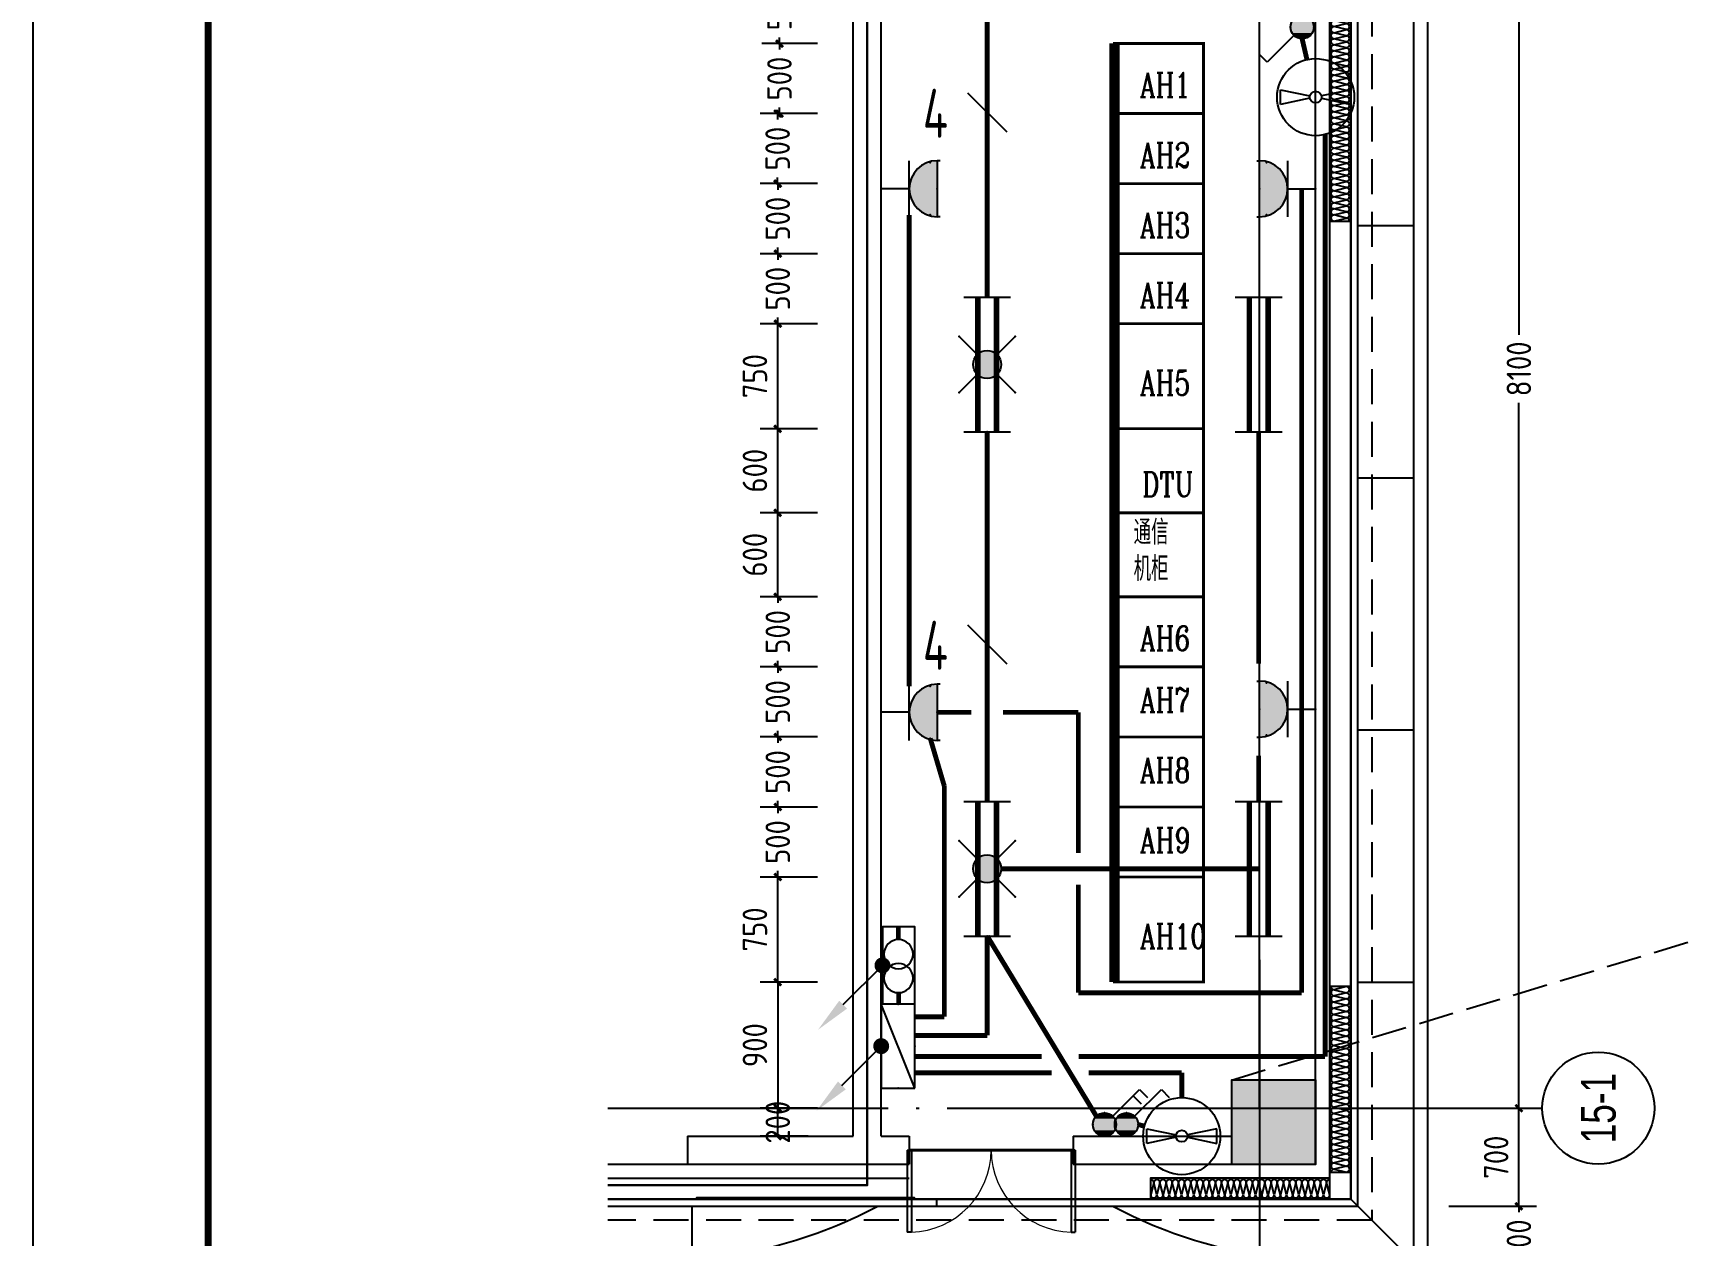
# Model space of a CAD drawing. Extents: x 115799 to 952918, y -190076 to 200966.
# Drawn here: x 886795 to 898547, y 88442 to 97024 of the extents above; entities that cross this region are included whole.
import ezdxf
from ezdxf.enums import TextEntityAlignment as Align

# ---------------------------------------------------------------- set-up
doc = ezdxf.new("R2010")
doc.units = 0
doc.header["$LTSCALE"] = 1000
doc.header["$MEASUREMENT"] = 0
for name, pattern in [('$0$DASH', [0.35, 0.25, -0.1]), ('109-34 轴网$0$L1$0$$AUDIT_BAD_LTYPE1', [0]), ('CACHE', [0.375, 0.25, -0.125]), ('DOTE', [2.42, 2, -0.2, 0.02, -0.2])]:
    doc.linetypes.add(name, pattern=pattern)
for name, color, linetype in [('00-图签', 7, 'Continuous'), ('01-标注_尺寸', 124, 'Continuous'), ('01-标注_轴线坐标', 132, 'Continuous'), ('02-TEXT_轴号', 7, 'Continuous'), ('15#楼幕墙$0$A-C_玻璃幕墙', 140, 'Continuous'), ('15#楼幕墙$0$A-TECH_结构', 21, 'Continuous'), ('15#楼幕墙$0$A-金属背板', 30, 'Continuous'), ('A-O_散水', 134, 'Continuous'), ('A-TECH_结构', 21, 'Continuous'), ('A_AXIS-轴线', 1, 'DOTE'), ('A_STR-砌块墙', 121, 'Continuous'), ('A_STR-砼柱', 51, 'Continuous'), ('AXIS_TEXT', 7, 'Continuous'), ('CZX', 60, 'Continuous'), ('DIM-照明', 3, 'Continuous'), ('EQUIP-动力', 80, 'Continuous'), ('EQUIP-插座', 80, 'Continuous'), ('EQUIP-照明', 3, 'Continuous'), ('EQUIP-箱柜', 3, 'Continuous'), ('GDXT', 3, 'Continuous'), ('LWIRE', 4, 'Continuous'), ('PUB_HATCH', 8, 'Continuous'), ('TEL_TEXT', 7, 'Continuous'), ('WINDOW', 2, 'Continuous'), ('WIRE-照明', 1, 'Continuous')]:
    doc.layers.add(name, color=color, linetype=linetype)
for name, color, linetype, plot in [('00-防烟分区', 152, 'Continuous', False), ('04-不打印_辅助线', 165, 'Continuous', False), ('15#楼幕墙$0$04-不打印_辅助线', 165, 'Continuous', False)]:
    doc.layers.add(name, color=color, linetype=linetype, plot=plot)
doc.layers.add('000套内', color=226, linetype='Continuous', lineweight=30, plot=False)
doc.layers.add('ddl0.25', color=6, linetype='Continuous', lineweight=25)
doc.styles.add('_TCH_AXIS', font='')
doc.styles.add('_TCH_LABEL', font='COMPLEX', dxfattribs={"bigfont": 'GBCBIG'})
doc.styles.add('_TEL_DIM', font='SIMPLEX.shx', dxfattribs={"width": 0.8, "height": 3.5, "bigfont": 'jd.shx'})
doc.styles.add('COMPLEX', font='COMPLEX')
doc.styles.get("Standard").update_dxf_attribs({"font": 'gbenor.shx', "bigfont": 'gbcbig.shx'})
doc.styles.add('长仿宋', font='complex.shx', dxfattribs={"width": 0.7, "bigfont": 'jd.shx'})
doc.styles.get('_TCH_AXIS').set_extended_font_data('FZXiHei I-Z08S')
doc.dimstyles.get("Standard").update_dxf_attribs({"dimscale": 100, "dimtxt": 3.5, "dimasz": 1, "dimexe": 2.5, "dimexo": 3, "dimgap": 1.5, "dimtad": 1, "dimdec": 0, "dimzin": 0, "dimdsep": 46, "dimtxsty": 'Standard', "dimblk": 'ARCHTICK', "dimcen": 0.09, "dimadec": 0, "dimazin": 0, "dimtfac": 1, "dimtdec": 0, "dimtix": 1, "dimtmove": 2, "dimatfit": 3, "dimfxl": 0, "dimtolj": 1, "dimtzin": 0, "dimarcsym": 0})

# ---------------------------------------------------------------- blocks, each defined once
blk = doc.blocks.new('_FZH')
blk.add_lwpolyline([(-0.5, -0.5), (0.5, -0.5), (0.5, 0.5), (-0.5, 0.5)], close=True)
at = {"layer": 'PUB_HATCH'}
blk.add_solid([(-0.5, -0.5), (0.5, -0.5), (-0.5, 0.5), (0.5, 0.5)], dxfattribs=at)
blk = doc.blocks.new('_AXISO')
blk.add_circle((0, 0), 0.5)
at = {"layer": 'AXIS_TEXT', "style": 'COMPLEX', "width": 1.041667}
blk.add_attdef('A', text='', height=0.56, dxfattribs=at).set_placement((-0.25, -0.28), (0.25, -0.28), align=Align.FIT)
blk = doc.blocks.new('15#楼幕墙$0$$LinePat$岩棉板')
at = {"color": 0}
for p, q in [((0, -17), (12, -67)), ((12, -67), (24, -17))]:
    blk.add_line(p, q, dxfattribs=at)
for centre, start, end in [((12, -17), 0, 180), ((0, -67), 270, 0), ((24, -67), 180, 270)]:
    blk.add_arc(centre, 12, start, end, dxfattribs=at)
at = {"layer": 'Defpoints'}
blk.add_point((0, 0.1), dxfattribs=at)
at = {"layer": 'Defpoints', "color": 0}
blk.add_point((24, -84), dxfattribs=at)
blk = doc.blocks.new('15#楼幕墙$0$保温板')
blk.add_lwpolyline([(0, 20), (1735, 20), (1735, 170), (0, 170)], close=True)
at = {"color": 8, "xscale": 1.80729166516059, "yscale": 1.782568518697715, "zscale": 1.782568518697715}
for p in [(0, 170), (43.375, 170), (86.75, 170), (130.125, 170), (173.5, 170), (216.875, 170), (260.25, 170), (303.625, 170), (347, 170), (390.375, 170), (433.75, 170), (477.125, 170), (520.5, 170), (563.875, 170), (607.25, 170), (650.625, 170), (694, 170), (737.375, 170), (780.75, 170), (824.125, 170), (867.5, 170), (910.875, 170), (954.25, 170), (997.625, 170), (1041, 170), (1084.375, 170), (1127.75, 170), (1171.125, 170), (1214.5, 170), (1257.875, 170), (1301.25, 170), (1344.625, 170), (1388, 170), (1431.375, 170), (1474.75, 170), (1518.125, 170), (1561.5, 170), (1604.875, 170), (1648.25, 170), (1691.625, 170)]:
    blk.add_blockref('15#楼幕墙$0$$LinePat$岩棉板', p, dxfattribs=at)
blk = doc.blocks.new('*U119')
blk.add_lwpolyline([(150, 0), (150, 1325), (0, 1325), (0, 0)], close=True)
at = {"color": 8, "xscale": 1.840641256925494, "yscale": 1.782568518697715, "zscale": 1.782568518697715, "rotation": 89.99999999999793}
for p in [(0, 1281), (0, 1237), (0, 1193), (0, 1149), (0, 1104), (0, 1060), (0, 1016), (0, 972), (0, 928), (0, 884), (0, 839), (0, 795), (0, 751), (0, 707), (0, 663), (0, 618), (0, 574), (0, 530), (0, 486), (0, 442), (0, 398), (0, 353), (0, 309), (0, 265), (0, 221), (0, 177), (0, 133), (0, 88), (0, 44), (0, 0)]:
    blk.add_blockref('15#楼幕墙$0$$LinePat$岩棉板', p, dxfattribs=at)
blk = doc.blocks.new('*U118')
blk.add_lwpolyline([(150, 0), (150, 1278), (0, 1278), (0, 0)], close=True)
at = {"color": 8, "xscale": 1.83549090483006, "yscale": 1.782568518697715, "zscale": 1.782568518697715, "rotation": 89.99999999999793}
for p in [(0, 1233), (0, 1189), (0, 1145), (0, 1101), (0, 1057), (0, 1013), (0, 969), (0, 925), (0, 881), (0, 837), (0, 793), (0, 749), (0, 705), (0, 661), (0, 617), (0, 573), (0, 529), (0, 485), (0, 441), (0, 396), (0, 352), (0, 308), (0, 264), (0, 220), (0, 176), (0, 132), (0, 88), (0, 44), (0, 0)]:
    blk.add_blockref('15#楼幕墙$0$$LinePat$岩棉板', p, dxfattribs=at)
blk = doc.blocks.new('_ArchTick')
at = {"color": 0, "linetype": 'ByBlock', "const_width": 0.4}
blk.add_lwpolyline([(-0.5, -0.5), (0.5, 0.5)], dxfattribs=at)
blk = doc.blocks.new('*D146')
at = {"color": 0, "lineweight": -2, "transparency": 16777216}
for p, q in [((896897, 88648), (897522, 88648)), ((897397, 88648), (897397, 88605)), ((896897, 88148), (897522, 88148)), ((897397, 88148), (897397, 88192))]:
    blk.add_line(p, q, dxfattribs=at)
at = {"layer": 'Defpoints', "color": 0, "transparency": 16777216}
for p in [(896747, 88648), (897397, 88648), (896747, 88148)]:
    blk.add_point(p, dxfattribs=at)
at = {"color": 0, "lineweight": -2, "transparency": 16777216, "xscale": 50, "yscale": 50, "zscale": 50}
for p, rotation in [((897397, 88648), 90), ((897397, 88148), 270)]:
    blk.add_blockref('_ArchTick', p, dxfattribs=dict(at, rotation=rotation))
at = {"color": 0, "transparency": 16777216, "insert": (897397, 88398), "char_height": 175, "attachment_point": 5, "rotation": 90}
blk.add_mtext('\\A1;500', dxfattribs=at)
blk = doc.blocks.new('*D153')
at = {"color": 0, "lineweight": -2, "transparency": 16777216}
for p, q in [((896897, 89348), (897522, 89348)), ((897397, 88648), (897397, 89348)), ((896897, 88648), (897522, 88648))]:
    blk.add_line(p, q, dxfattribs=at)
at = {"layer": 'Defpoints', "color": 0, "transparency": 16777216}
for p in [(896747, 89348), (897397, 89348), (896747, 88648)]:
    blk.add_point(p, dxfattribs=at)
at = {"color": 0, "lineweight": -2, "transparency": 16777216, "xscale": 50, "yscale": 50, "zscale": 50}
for p, rotation in [((897397, 89348), 90), ((897397, 88648), 270)]:
    blk.add_blockref('_ArchTick', p, dxfattribs=dict(at, rotation=rotation))
at = {"color": 0, "transparency": 16777216, "insert": (897235, 88998), "char_height": 175, "attachment_point": 5, "rotation": 90}
blk.add_mtext('\\A1;700', dxfattribs=at)
blk = doc.blocks.new('*D154')
at = {"color": 0, "lineweight": -2, "transparency": 16777216}
for p, q in [((896897, 97448), (897522, 97448)), ((897397, 97448), (897397, 94869)), ((897397, 89348), (897397, 94384)), ((896897, 89348), (897522, 89348))]:
    blk.add_line(p, q, dxfattribs=at)
at = {"layer": 'Defpoints', "color": 0, "transparency": 16777216}
for p in [(896747, 97448), (897397, 97448), (896747, 89348)]:
    blk.add_point(p, dxfattribs=at)
at = {"color": 0, "lineweight": -2, "transparency": 16777216, "xscale": 50, "yscale": 50, "zscale": 50}
for p, rotation in [((897397, 97448), 90), ((897397, 89348), 270)]:
    blk.add_blockref('_ArchTick', p, dxfattribs=dict(at, rotation=rotation))
at = {"color": 0, "transparency": 16777216, "insert": (897397, 94626), "char_height": 175, "attachment_point": 5, "rotation": 90}
blk.add_mtext('\\A1;8100', dxfattribs=at)
blk = doc.blocks.new('$DorLib2D$00000002')
for p, q in [((-0.5, 0), (-0.5, 0.4875)), ((-0.475, 0.4875), (-0.5, 0.4875)), ((-0.475, 0), (-0.475, 0.4875)), ((0.475, 0), (0.475, 0.4875)), ((0.475, 0.4875), (0.5, 0.4875)), ((0.5, 0), (0.5, 0.4875)), ((-0.5, 0), (-0.475, 0)), ((0.5, 0), (0.475, 0))]:
    blk.add_line(p, q)
at = {"lineweight": 13}
for centre, start, end in [((-0.4875, 0), 0, 88.53072), ((0.4875, 0), 91.46928, 180)]:
    blk.add_arc(centre, 0.4875, start, end, dxfattribs=at)
blk = doc.blocks.new('*D155')
at = {"color": 0, "lineweight": -2, "transparency": 16777216}
for p, q in [((892326, 89348), (891984, 89348)), ((892109, 89148), (892109, 89348)), ((892326, 89148), (891984, 89148))]:
    blk.add_line(p, q, dxfattribs=at)
at = {"layer": 'Defpoints', "color": 0, "transparency": 16777216}
for p in [(892109, 89348), (892476, 89348), (892476, 89148)]:
    blk.add_point(p, dxfattribs=at)
at = {"color": 0, "lineweight": -2, "transparency": 16777216, "xscale": 50, "yscale": 50, "zscale": 50}
for p, rotation in [((892109, 89348), 90), ((892109, 89148), 270)]:
    blk.add_blockref('_ArchTick', p, dxfattribs=dict(at, rotation=rotation))
at = {"color": 0, "transparency": 16777216, "insert": (892109, 89248), "char_height": 175, "attachment_point": 5, "rotation": 90}
blk.add_mtext('\\A1;200', dxfattribs=at)
blk = doc.blocks.new('*D156')
at = {"color": 0, "lineweight": -2, "transparency": 16777216}
for p, q in [((892392, 90248), (891984, 90248)), ((892109, 90248), (892109, 89348)), ((892392, 89348), (891984, 89348))]:
    blk.add_line(p, q, dxfattribs=at)
at = {"layer": 'Defpoints', "color": 0, "transparency": 16777216}
for p in [(892542, 90248), (892109, 89348), (892542, 89348)]:
    blk.add_point(p, dxfattribs=at)
at = {"color": 0, "lineweight": -2, "transparency": 16777216, "xscale": 50, "yscale": 50, "zscale": 50}
for p, rotation in [((892109, 90248), 90), ((892109, 89348), 270)]:
    blk.add_blockref('_ArchTick', p, dxfattribs=dict(at, rotation=rotation))
at = {"color": 0, "transparency": 16777216, "insert": (891946, 89798), "char_height": 175, "attachment_point": 5, "rotation": 90}
blk.add_mtext('\\A1;900', dxfattribs=at)
blk = doc.blocks.new('*D157')
at = {"color": 0, "lineweight": -2, "transparency": 16777216}
for p, q in [((892392, 90998), (891984, 90998)), ((892109, 90248), (892109, 90998)), ((892392, 90248), (891984, 90248))]:
    blk.add_line(p, q, dxfattribs=at)
at = {"layer": 'Defpoints', "color": 0, "transparency": 16777216}
for p in [(892109, 90998), (892542, 90998), (892542, 90248)]:
    blk.add_point(p, dxfattribs=at)
at = {"color": 0, "lineweight": -2, "transparency": 16777216, "xscale": 50, "yscale": 50, "zscale": 50}
for p, rotation in [((892109, 90998), 90), ((892109, 90248), 270)]:
    blk.add_blockref('_ArchTick', p, dxfattribs=dict(at, rotation=rotation))
at = {"color": 0, "transparency": 16777216, "insert": (891946, 90624), "char_height": 175, "attachment_point": 5, "rotation": 90}
blk.add_mtext('\\A1;750', dxfattribs=at)
blk = doc.blocks.new('*D158')
at = {"color": 0, "lineweight": -2, "transparency": 16777216}
for p, q in [((892392, 91498), (891984, 91498)), ((892109, 91498), (892109, 91455)), ((892392, 90998), (891984, 90998)), ((892109, 90998), (892109, 91042))]:
    blk.add_line(p, q, dxfattribs=at)
at = {"layer": 'Defpoints', "color": 0, "transparency": 16777216}
for p in [(892109, 91498), (892542, 91498), (892542, 90998)]:
    blk.add_point(p, dxfattribs=at)
at = {"color": 0, "lineweight": -2, "transparency": 16777216, "xscale": 50, "yscale": 50, "zscale": 50}
for p, rotation in [((892109, 91498), 90), ((892109, 90998), 270)]:
    blk.add_blockref('_ArchTick', p, dxfattribs=dict(at, rotation=rotation))
at = {"color": 0, "transparency": 16777216, "insert": (892109, 91248), "char_height": 175, "attachment_point": 5, "rotation": 90}
blk.add_mtext('\\A1;500', dxfattribs=at)
blk = doc.blocks.new('*D159')
at = {"color": 0, "lineweight": -2, "transparency": 16777216}
for p, q in [((892392, 91998), (891984, 91998)), ((892109, 91998), (892109, 91955)), ((892392, 91498), (891984, 91498)), ((892109, 91498), (892109, 91542))]:
    blk.add_line(p, q, dxfattribs=at)
at = {"layer": 'Defpoints', "color": 0, "transparency": 16777216}
for p in [(892109, 91998), (892542, 91998), (892542, 91498)]:
    blk.add_point(p, dxfattribs=at)
at = {"color": 0, "lineweight": -2, "transparency": 16777216, "xscale": 50, "yscale": 50, "zscale": 50}
for p, rotation in [((892109, 91998), 90), ((892109, 91498), 270)]:
    blk.add_blockref('_ArchTick', p, dxfattribs=dict(at, rotation=rotation))
at = {"color": 0, "transparency": 16777216, "insert": (892109, 91748), "char_height": 175, "attachment_point": 5, "rotation": 90}
blk.add_mtext('\\A1;500', dxfattribs=at)
blk = doc.blocks.new('*D160')
at = {"color": 0, "lineweight": -2, "transparency": 16777216}
for p, q in [((892392, 92498), (891984, 92498)), ((892109, 92498), (892109, 92455)), ((892109, 91998), (892109, 92042)), ((892392, 91998), (891984, 91998))]:
    blk.add_line(p, q, dxfattribs=at)
at = {"layer": 'Defpoints', "color": 0, "transparency": 16777216}
for p in [(892109, 92498), (892542, 92498), (892542, 91998)]:
    blk.add_point(p, dxfattribs=at)
at = {"color": 0, "lineweight": -2, "transparency": 16777216, "xscale": 50, "yscale": 50, "zscale": 50}
for p, rotation in [((892109, 92498), 90), ((892109, 91998), 270)]:
    blk.add_blockref('_ArchTick', p, dxfattribs=dict(at, rotation=rotation))
at = {"color": 0, "transparency": 16777216, "insert": (892109, 92248), "char_height": 175, "attachment_point": 5, "rotation": 90}
blk.add_mtext('\\A1;500', dxfattribs=at)
blk = doc.blocks.new('*D161')
at = {"color": 0, "lineweight": -2, "transparency": 16777216}
for p, q in [((892392, 92998), (891984, 92998)), ((892109, 92998), (892109, 92955)), ((892392, 92498), (891984, 92498)), ((892109, 92498), (892109, 92542))]:
    blk.add_line(p, q, dxfattribs=at)
at = {"layer": 'Defpoints', "color": 0, "transparency": 16777216}
for p in [(892109, 92998), (892542, 92998), (892542, 92498)]:
    blk.add_point(p, dxfattribs=at)
at = {"color": 0, "lineweight": -2, "transparency": 16777216, "xscale": 50, "yscale": 50, "zscale": 50}
for p, rotation in [((892109, 92998), 90), ((892109, 92498), 270)]:
    blk.add_blockref('_ArchTick', p, dxfattribs=dict(at, rotation=rotation))
at = {"color": 0, "transparency": 16777216, "insert": (892109, 92748), "char_height": 175, "attachment_point": 5, "rotation": 90}
blk.add_mtext('\\A1;500', dxfattribs=at)
blk = doc.blocks.new('*D162')
at = {"color": 0, "lineweight": -2, "transparency": 16777216}
for p, q in [((892392, 93598), (891984, 93598)), ((892109, 92998), (892109, 93598)), ((892392, 92998), (891984, 92998))]:
    blk.add_line(p, q, dxfattribs=at)
at = {"layer": 'Defpoints', "color": 0, "transparency": 16777216}
for p in [(892109, 93598), (892542, 93598), (892542, 92998)]:
    blk.add_point(p, dxfattribs=at)
at = {"color": 0, "lineweight": -2, "transparency": 16777216, "xscale": 50, "yscale": 50, "zscale": 50}
for p, rotation in [((892109, 93598), 90), ((892109, 92998), 270)]:
    blk.add_blockref('_ArchTick', p, dxfattribs=dict(at, rotation=rotation))
at = {"color": 0, "transparency": 16777216, "insert": (891946, 93299), "char_height": 175, "attachment_point": 5, "rotation": 90}
blk.add_mtext('\\A1;600', dxfattribs=at)
blk = doc.blocks.new('*D163')
at = {"color": 0, "lineweight": -2, "transparency": 16777216}
for p, q in [((892392, 94198), (891984, 94198)), ((892109, 93598), (892109, 94198)), ((892392, 93598), (891984, 93598))]:
    blk.add_line(p, q, dxfattribs=at)
at = {"layer": 'Defpoints', "color": 0, "transparency": 16777216}
for p in [(892109, 94198), (892542, 94198), (892542, 93598)]:
    blk.add_point(p, dxfattribs=at)
at = {"color": 0, "lineweight": -2, "transparency": 16777216, "xscale": 50, "yscale": 50, "zscale": 50}
for p, rotation in [((892109, 94198), 90), ((892109, 93598), 270)]:
    blk.add_blockref('_ArchTick', p, dxfattribs=dict(at, rotation=rotation))
at = {"color": 0, "transparency": 16777216, "insert": (891946, 93899), "char_height": 175, "attachment_point": 5, "rotation": 90}
blk.add_mtext('\\A1;600', dxfattribs=at)
blk = doc.blocks.new('*D164')
at = {"color": 0, "lineweight": -2, "transparency": 16777216}
for p, q in [((892392, 94948), (891984, 94948)), ((892109, 94198), (892109, 94948)), ((892392, 94198), (891984, 94198))]:
    blk.add_line(p, q, dxfattribs=at)
at = {"layer": 'Defpoints', "color": 0, "transparency": 16777216}
for p in [(892109, 94948), (892542, 94948), (892542, 94198)]:
    blk.add_point(p, dxfattribs=at)
at = {"color": 0, "lineweight": -2, "transparency": 16777216, "xscale": 50, "yscale": 50, "zscale": 50}
for p, rotation in [((892109, 94948), 90), ((892109, 94198), 270)]:
    blk.add_blockref('_ArchTick', p, dxfattribs=dict(at, rotation=rotation))
at = {"color": 0, "transparency": 16777216, "insert": (891946, 94574), "char_height": 175, "attachment_point": 5, "rotation": 90}
blk.add_mtext('\\A1;750', dxfattribs=at)
blk = doc.blocks.new('*D165')
at = {"color": 0, "lineweight": -2, "transparency": 16777216}
for p, q in [((892392, 95448), (891984, 95448)), ((892109, 95448), (892109, 95405)), ((892109, 94948), (892109, 94992)), ((892392, 94948), (891984, 94948))]:
    blk.add_line(p, q, dxfattribs=at)
at = {"layer": 'Defpoints', "color": 0, "transparency": 16777216}
for p in [(892109, 95448), (892542, 95448), (892542, 94948)]:
    blk.add_point(p, dxfattribs=at)
at = {"color": 0, "lineweight": -2, "transparency": 16777216, "xscale": 50, "yscale": 50, "zscale": 50}
for p, rotation in [((892109, 95448), 90), ((892109, 94948), 270)]:
    blk.add_blockref('_ArchTick', p, dxfattribs=dict(at, rotation=rotation))
at = {"color": 0, "transparency": 16777216, "insert": (892109, 95198), "char_height": 175, "attachment_point": 5, "rotation": 90}
blk.add_mtext('\\A1;500', dxfattribs=at)
blk = doc.blocks.new('*D166')
at = {"color": 0, "lineweight": -2, "transparency": 16777216}
for p, q in [((892392, 95948), (891984, 95948)), ((892109, 95948), (892109, 95905)), ((892392, 95448), (891984, 95448)), ((892109, 95448), (892109, 95492))]:
    blk.add_line(p, q, dxfattribs=at)
at = {"layer": 'Defpoints', "color": 0, "transparency": 16777216}
for p in [(892109, 95948), (892542, 95948), (892542, 95448)]:
    blk.add_point(p, dxfattribs=at)
at = {"color": 0, "lineweight": -2, "transparency": 16777216, "xscale": 50, "yscale": 50, "zscale": 50}
for p, rotation in [((892109, 95948), 90), ((892109, 95448), 270)]:
    blk.add_blockref('_ArchTick', p, dxfattribs=dict(at, rotation=rotation))
at = {"color": 0, "transparency": 16777216, "insert": (892109, 95698), "char_height": 175, "attachment_point": 5, "rotation": 90}
blk.add_mtext('\\A1;500', dxfattribs=at)
blk = doc.blocks.new('*D167')
at = {"color": 0, "lineweight": -2, "transparency": 16777216}
for p, q in [((892392, 96448), (891983, 96448)), ((892108, 96448), (892108, 96405)), ((892392, 95948), (891983, 95948)), ((892108, 95948), (892108, 95992))]:
    blk.add_line(p, q, dxfattribs=at)
at = {"layer": 'Defpoints', "color": 0, "transparency": 16777216}
for p in [(892108, 96448), (892542, 96448), (892542, 95948)]:
    blk.add_point(p, dxfattribs=at)
at = {"color": 0, "lineweight": -2, "transparency": 16777216, "xscale": 50, "yscale": 50, "zscale": 50}
for p, rotation in [((892108, 96448), 90), ((892108, 95948), 270)]:
    blk.add_blockref('_ArchTick', p, dxfattribs=dict(at, rotation=rotation))
at = {"color": 0, "transparency": 16777216, "insert": (892108, 96198), "char_height": 175, "attachment_point": 5, "rotation": 90}
blk.add_mtext('\\A1;500', dxfattribs=at)
blk = doc.blocks.new('*D168')
at = {"color": 0, "lineweight": -2, "transparency": 16777216}
for p, q in [((892392, 96948), (891996, 96948)), ((892121, 96948), (892121, 96905)), ((892121, 96448), (892121, 96492)), ((892392, 96448), (891996, 96448))]:
    blk.add_line(p, q, dxfattribs=at)
at = {"layer": 'Defpoints', "color": 0, "transparency": 16777216}
for p in [(892121, 96948), (892542, 96948), (892542, 96448)]:
    blk.add_point(p, dxfattribs=at)
at = {"color": 0, "lineweight": -2, "transparency": 16777216, "xscale": 50, "yscale": 50, "zscale": 50}
for p, rotation in [((892121, 96948), 90), ((892121, 96448), 270)]:
    blk.add_blockref('_ArchTick', p, dxfattribs=dict(at, rotation=rotation))
at = {"color": 0, "transparency": 16777216, "insert": (892121, 96698), "char_height": 175, "attachment_point": 5, "rotation": 90}
blk.add_mtext('\\A1;500', dxfattribs=at)
blk = doc.blocks.new('*D169')
at = {"color": 0, "lineweight": -2, "transparency": 16777216}
for p, q in [((892392, 97449), (891996, 97449)), ((892121, 97449), (892121, 97405)), ((892121, 96948), (892121, 96992)), ((892392, 96948), (891996, 96948))]:
    blk.add_line(p, q, dxfattribs=at)
at = {"layer": 'Defpoints', "color": 0, "transparency": 16777216}
for p in [(892121, 97449), (892542, 97449), (892542, 96948)]:
    blk.add_point(p, dxfattribs=at)
at = {"color": 0, "lineweight": -2, "transparency": 16777216, "xscale": 50, "yscale": 50, "zscale": 50}
for p, rotation in [((892121, 97449), 90), ((892121, 96948), 270)]:
    blk.add_blockref('_ArchTick', p, dxfattribs=dict(at, rotation=rotation))
at = {"color": 0, "transparency": 16777216, "insert": (892121, 97199), "char_height": 175, "attachment_point": 5, "rotation": 90}
blk.add_mtext('\\A1;500', dxfattribs=at)
blk = doc.blocks.new('$equip$00001160')
for p, q in [((-1.2, 0.417), (-1.2, -0.417)), ((1.2, 0.417), (1.2, -0.417)), ((-1.2, 0.167), (1.2, 0.167)), ((-1.2, -0.167), (1.2, -0.167))]:
    blk.add_line(p, q)
at = {"const_width": 0.1}
for points in [[(-1.2, 0.167), (1.2, 0.167)], [(-1.2, -0.167), (1.2, -0.167)]]:
    blk.add_lwpolyline(points, dxfattribs=at)
at = {"layer": 'EQUIP-照明'}
for p in [(-1.2, 0), (0, 0.167), (1.2, 0), (0, -0.167)]:
    blk.add_point(p, dxfattribs=at)
at = {"layer": 'EQUIP-照明', "flags": 9}
blk.add_attdef('A', (0, 0), '', height=0.00002, dxfattribs=at)
blk = doc.blocks.new('$equip$00002603')
blk.add_hatch(color=256).paths.add_polyline_path([(0.25, 0.5, 1), (-0.25, 0.5, 1)])
for p, q in [((-0.5, 1), (-0.177, 0.677)), ((0.5, 1), (0.177, 0.677)), ((-0.177, 0.323), (-0.5, 0)), ((0.177, 0.323), (0.5, 0))]:
    blk.add_line(p, q)
blk.add_circle((0, 0.5), 0.25)
for p in [(-0.5, 1), (0.5, 1), (-0.5, 0), (0.5, 0)]:
    blk.add_point(p)
at = {"color": 7, "style": '_TEL_DIM', "flags": 1}
blk.add_attdef('A', text='', height=0.000025, dxfattribs=at).set_placement((0, 0), align=Align.MIDDLE_CENTER)
blk = doc.blocks.new('$equip$00001963')
for p, q in [((0.147, 0.356), (0.625, 0.833)), ((0.512, 0.72), (0.653, 0.579)), ((0.625, 0.833), (0.766, 0.692))]:
    blk.add_line(p, q)
blk.add_circle((0, 0.208), 0.208)
for p in [(0, 0.417), (-0.208, 0.208), (0, 0), (0.208, 0.208)]:
    blk.add_point(p)
for points in [[(-0.18, 0.313), (0.18, 0.313), (-0.208, 0.208), (0.208, 0.208)], [(-0.104, 0.389), (0.104, 0.389), (-0.18, 0.313), (0.18, 0.313)], [(0, 0.417), (0, 0.417), (-0.104, 0.389), (0.104, 0.389)], [(-0.18, 0.104), (0.18, 0.104), (-0.208, 0.208), (0.208, 0.208)], [(-0.104, 0.028), (0.104, 0.028), (-0.18, 0.104), (0.18, 0.104)], [(0, 0), (0, 0), (-0.104, 0.028), (0.104, 0.028)]]:
    blk.add_solid(points)
at = {"layer": 'TEL_TEXT', "style": '_TEL_DIM', "flags": 1}
blk.add_attdef('A', text='', height=0.00002, dxfattribs=at).set_placement((0, 0), align=Align.MIDDLE_CENTER)
blk = doc.blocks.new('$equip$00001416')
for p, q in [((0.75, 0.6), (-0.75, 0.6)), ((-0.75, 0), (0.75, 0.6)), ((-0.75, 0.6), (-0.75, 0)), ((0.75, 0), (0.75, 0.6)), ((-0.75, 0), (0.75, 0))]:
    blk.add_line(p, q)
for p in [(0, 0.6), (-0.75, 0.3), (0.75, 0.3), (0, 0)]:
    blk.add_point(p)
at = {"style": '_TCH_LABEL', "flags": 9}
blk.add_attdef('A', (0, 0), '', height=0.00002, dxfattribs=at)
blk = doc.blocks.new('A$C34FC1CB0')
at = {"lineweight": 60}
for p, q in [((113, 146), (0, 146)), ((587, 146), (687, 146))]:
    blk.add_line(p, q, dxfattribs=at)
blk.add_lwpolyline([(687, 289), (687, 0), (0, 0), (0, 289)], close=True)
at = {"color": 7}
for centre in [(243, 146), (457, 146)]:
    blk.add_circle(centre, 130, dxfattribs=at)
blk = doc.blocks.new('$TelecSys$00000095')
blk.add_line((0.4, 0.4), (-0.4, -0.4))
at = {"width": 0.8}
blk.add_attdef('N', text='', height=1, dxfattribs=at).set_placement((-0.017, 1.056), align=Align.MIDDLE)
blk = doc.blocks.new('$TelecSys$00000080')
for p, q in [((-0.7, -0.7), (0, 0)), ((0.104, 0.104), (0.104, 0.104)), ((-0.104, -0.104), (-0.104, -0.104))]:
    blk.add_line(p, q)
at = {"const_width": 0.142}
blk.add_lwpolyline([(0.071, 0, 1), (-0.071, 0, 1)], format="xyb", close=True, dxfattribs=at)
blk.add_solid([(-0.63, -0.77), (-0.77, -0.63), (-1.15, -1.15)])
at = {"width": 0.8, "flags": 9}
blk.add_attdef('A', (0, 0), '', height=0.00002, rotation=180, dxfattribs=at)
blk = doc.blocks.new('$equip_U$00000029(HT0843)')
for p, q in [((-0.5, 1.05), (-0.5, 1)), ((-0.5, 1), (0.5, 1)), ((0.5, 1.05), (0.5, 1)), ((0.5, 0.5), (-0.5, 0.5)), ((0, 0.5), (0, 0))]:
    blk.add_line(p, q)
blk.add_arc((0, 1), 0.5, 180, 0)
for p in [(0, 1), (-0.467, 0.875), (0.467, 0.875), (0, 0)]:
    blk.add_point(p)
for points in [[(0.433, 0.75), (-0.433, 0.75), (0.5, 1), (-0.5, 1)], [(0.25, 0.567), (-0.25, 0.567), (0.433, 0.75), (-0.433, 0.75)], [(0, 0.5), (0, 0.5), (0.25, 0.567), (-0.25, 0.567)]]:
    blk.add_solid(points)
at = {"style": '_TEL_DIM', "flags": 1}
blk.add_attdef('A', text='', height=0.0000125, dxfattribs=at).set_placement((0, 0), align=Align.MIDDLE_CENTER)
blk = doc.blocks.new('$equip$00001304')
for p, q in [((-0.625, -0.13), (-0.625, 0.13)), ((-0.625, 0.13), (-0.102, 0.021)), ((0.625, 0.13), (0.102, 0.021)), ((0.625, -0.13), (0.625, 0.13)), ((-0.102, -0.021), (-0.625, -0.13)), ((0.102, -0.021), (0.625, -0.13))]:
    blk.add_line(p, q)
for radius in [0.688, 0.104]:
    blk.add_circle((0, 0), radius)
at = {"flags": 9}
blk.add_attdef('A', (0, 0), '', height=0.00002, dxfattribs=at)
blk = doc.blocks.new('$equip$00001962')
for p, q in [((0.147, 0.356), (0.625, 0.833)), ((0.625, 0.833), (0.766, 0.692))]:
    blk.add_line(p, q)
blk.add_circle((0, 0.208), 0.208)
for p in [(0, 0.417), (-0.208, 0.208), (0, 0), (0.208, 0.208)]:
    blk.add_point(p)
for points in [[(-0.18, 0.313), (0.18, 0.313), (-0.208, 0.208), (0.208, 0.208)], [(-0.104, 0.389), (0.104, 0.389), (-0.18, 0.313), (0.18, 0.313)], [(0, 0.417), (0, 0.417), (-0.104, 0.389), (0.104, 0.389)], [(-0.18, 0.104), (0.18, 0.104), (-0.208, 0.208), (0.208, 0.208)], [(-0.104, 0.028), (0.104, 0.028), (-0.18, 0.104), (0.18, 0.104)], [(0, 0), (0, 0), (-0.104, 0.028), (0.104, 0.028)]]:
    blk.add_solid(points)
at = {"layer": 'TEL_TEXT', "style": '_TEL_DIM', "flags": 1}
blk.add_attdef('A', text='', height=0.00002, dxfattribs=at).set_placement((0, 0), align=Align.MIDDLE_CENTER)

msp = doc.modelspace()

# ---------------------------------------------------------------- linework, layer by layer
at = {"color": 8, "linetype": '$0$DASH'}
msp.add_line((895347.1, 89548.5), (903176, 91914.5), dxfattribs=at)
for p, q in [((893047.1, 89148.5), (893047.1, 88948.5)), ((894217.1, 89148.5), (894217.1, 88948.5)), ((894217.1, 89148.5), (895347.1, 89148.5))]:
    msp.add_line(p, q)
for points in [[(896647, 88248.4), (896647, 101372.7)], [(896247, 95648.5), (896647, 95648.5)], [(896247, 93848.5), (896647, 93848.5)], [(896247, 92048.5), (896647, 92048.5)], [(896247, 90248.5), (896647, 90248.5)], [(891497, 88648.5), (891497, 88248.4)], [(896197, 88698.5), (896647, 88248.4)]]:
    msp.add_lwpolyline(points)
at = {"linetype": '109-34 轴网$0$L1$0$$AUDIT_BAD_LTYPE1', "const_width": 20}
msp.add_lwpolyline([(894217.1, 89048.5), (893047.1, 89048.5)], dxfattribs=at)
for centre, start, end in [((891202.1, 91728.4), 270, 297.7436), ((896119.6, 91728.4), 242.2564, 270)]:
    msp.add_arc(centre, 3480, start, end)
at = {"layer": '00-图签'}
msp.add_lwpolyline([(939344.5, 78521), (939344.5, 108221), (886794.5, 108221), (886794.5, 78521)], close=True, dxfattribs=at)
at = {"layer": '00-图签', "const_width": 50}
msp.add_lwpolyline([(938844.5, 79021), (938844.5, 107721), (888044.5, 107721), (888044.5, 79021)], close=True, dxfattribs=at)
at = {"layer": '00-防烟分区'}
msp.add_lwpolyline([(890897.1, 88798.5), (892747.1, 88798.5), (892747.1, 101372.7)], dxfattribs=at)
at = {"layer": '000套内'}
msp.add_lwpolyline([(892747.1, 101372.7), (892747.1, 88798.5), (890897.1, 88798.5)], dxfattribs=at)
at = {"layer": '01-标注_尺寸'}
for p, q in [((895547.2, 89348.5), (895547.2, 101372.7)), ((895547.1, 90407.1), (895547.1, 86789))]:
    msp.add_line(p, q, dxfattribs=at)
at = {"layer": '01-标注_轴线坐标'}
msp.add_line((897047.1, 89348.5), (897563.9, 89348.5), dxfattribs=at)
at = {"layer": '04-不打印_辅助线'}
msp.add_lwpolyline([(895147.1, 89348.5), (895547.1, 89348.5), (895547.1, 89748.5)], dxfattribs=at)
at = {"layer": '15#楼幕墙$0$04-不打印_辅助线'}
for p, q in [((895547, 89890.5), (895547, 88806.5)), ((895005, 89348.5), (896089, 89348.5))]:
    msp.add_line(p, q, dxfattribs=at)
at = {"layer": '15#楼幕墙$0$A-C_玻璃幕墙'}
for points in [[(894217.1, 88948.5), (895947, 88948.5), (895947, 101372.7)], [(894769.5, 88848.5), (896047, 88848.5), (896047, 101372.7)], [(894769.5, 88648.5), (896247, 88648.5), (896247, 101372.7)], [(894769.5, 88698.5), (896197, 88698.5), (896197, 101372.7)], [(890897.1, 88948.5), (893047.1, 88948.5)], [(890897.1, 88848.5), (893047.1, 88848.5)], [(890897.1, 88698.5), (893084.5, 88698.5)], [(890897.1, 88648.5), (893084.5, 88648.5)], [(893149.5, 88698.5), (893243.3, 88698.5)], [(893149.5, 88648.5), (893243.3, 88648.5)], [(893243.3, 88648.5), (893243.3, 88698.5)]]:
    msp.add_lwpolyline(points, dxfattribs=at)
at = {"layer": '15#楼幕墙$0$A-TECH_结构'}
msp.add_lwpolyline([(890897.1, 88698.5), (896197, 88698.5), (896197, 101372.7)], dxfattribs=at)
at = {"layer": '15#楼幕墙$0$A-金属背板'}
msp.add_lwpolyline([(893084.5, 88698.5), (893084.5, 88708.5), (891529.5, 88708.5), (891529.5, 88698.5)], close=True, dxfattribs=at)
at = {"layer": 'A-O_散水'}
for points in [[(890897.1, 88148.5), (896747.1, 88148.5), (896747.1, 101372.7)], [(890897.1, 88648.5), (896247.1, 88648.5), (896247.1, 101372.7)]]:
    msp.add_lwpolyline(points, dxfattribs=at)
at = {"layer": 'A-O_散水', "linetype": 'CACHE'}
for points in [[(896347.1, 101372.7), (896347.1, 88548.5), (890897.1, 88548.5)], [(890897.1, 88248.5), (896647.1, 88248.5), (896647.1, 101372.7)]]:
    msp.add_lwpolyline(points, dxfattribs=at)
at = {"layer": 'A-TECH_结构', "ltscale": 5}
msp.add_lwpolyline([(896197.1, 101372.7), (896197.2, 88698.5), (890897.1, 88698.5)], dxfattribs=at)
at = {"layer": 'A_AXIS-轴线', "color": 3}
msp.add_line((890897.1, 89348.5), (897047.1, 89348.5), dxfattribs=at)
at = {"layer": 'A_STR-砌块墙'}
for p, q in [((892647.1, 89148.5), (892647.1, 100448.5)), ((892847.1, 89148.5), (892847.1, 100348.5)), ((891464.7, 89148.5), (892647.1, 89148.5)), ((891464.7, 89148.5), (891464.7, 88948.5)), ((892847.1, 89148.5), (893047.1, 89148.5)), ((891464.7, 88948.5), (892647.1, 88948.5)), ((892647.1, 88948.5), (892847.1, 88948.5)), ((892847.1, 88948.5), (893047.1, 88948.5))]:
    msp.add_line(p, q, dxfattribs=at)
at = {"layer": 'CZX', "color": 8, "const_width": 75}
msp.add_lwpolyline([(894512, 90248.5), (894512, 96948.5)], dxfattribs=at)
at = {"layer": 'ddl0.25', "color": 8, "lineweight": 18, "ltscale": 2, "const_width": 20}
for points in [[(895147, 96948.5), (895147, 96448.5), (894512, 96448.5), (894512, 96948.5)], [(895147, 96448.5), (895147, 95948.5), (894512, 95948.5), (894512, 96448.5)], [(895147, 95948.5), (895147, 95448.5), (894512, 95448.5), (894512, 95948.5)], [(895147, 95448.5), (895147, 94948.5), (894512, 94948.5), (894512, 95448.5)], [(895147, 94948.5), (895147, 94198.5), (894512, 94198.5), (894512, 94948.5)], [(894512, 93598.5), (894512, 94198.5), (895147, 94198.5), (895147, 93598.5)], [(894512, 92998.5), (894512, 93598.5), (895147, 93598.5), (895147, 92998.5)], [(895147, 92998.5), (895147, 92498.5), (894512, 92498.5), (894512, 92998.5)], [(895147, 92498.5), (895147, 91998.5), (894512, 91998.5), (894512, 92498.5)], [(895147, 91998.5), (895147, 91498.5), (894512, 91498.5), (894512, 91998.5)], [(895147, 91498.5), (895147, 90998.5), (894512, 90998.5), (894512, 91498.5)], [(895147, 90998.5), (895147, 90248.5), (894512, 90248.5), (894512, 90998.5)]]:
    msp.add_lwpolyline(points, close=True, dxfattribs=at)
at = {"layer": 'WIRE-照明', "linetype": 'Continuous', "const_width": 35}
for points in [[(893603.3, 95137), (893603.3, 97777)], [(895850.5, 96981.8), (895884.9, 96833.4)], [(896014.5, 89716.5), (896014.5, 96298.9)], [(895847, 90172), (895847, 95911.5)], [(893047.1, 92360.6), (893047.1, 95724.9)], [(893603.3, 91537), (893603.3, 94177)], [(895540.5, 92522), (895540.5, 94177)], [(893247.1, 92174), (893490.8, 92174)], [(893715.8, 92174), (894253.5, 92174)], [(894253.5, 92174), (894253.5, 91169.5)], [(893297.5, 91647), (893197.1, 91987.4)], [(895540.5, 91537), (895540.5, 91864.5)], [(893297.5, 90000.5), (893297.5, 91647)], [(895540.5, 91057), (893702.8, 91057)], [(894253.5, 90944.5), (894253.5, 90172)], [(894383.6, 89288.8), (893603.3, 90577)], [(893603.3, 90577), (893603.3, 89867)], [(894253.5, 90172), (895847, 90172)], [(893087.1, 90000.5), (893297.5, 90000.5)], [(893087.1, 89867), (893603.3, 89867)], [(893087.1, 89716.5), (893993, 89716.5)], [(894256, 89716.5), (896014.5, 89716.5)], [(893087.1, 89600.5), (894063.2, 89600.5)], [(894326.3, 89600.5), (894991.5, 89600.5)], [(894991.5, 89423.5), (894991.5, 89600.5)], [(894679.8, 89231.8), (894725.8, 89219.5)]]:
    msp.add_lwpolyline(points, dxfattribs=at)

# ---------------------------------------------------------------- block references
at = {"layer": '01-标注_轴线坐标'}
ref = msp.add_blockref('_AXISO', (897963.9, 89348.5), dxfattribs=dict(at, xscale=800, yscale=800, zscale=800, rotation=89.99999999999999))
ref.add_attrib('A', '15-1', dxfattribs={"layer": '02-TEXT_轴号', "ltscale": 2, "height": 247.28, "rotation": 90, "style": '_TCH_AXIS', "width": 0.636873}).set_placement((898087.5, 89097.3), (898087.5, 89599.7), align=Align.FIT)
at = {"layer": '15#楼幕墙$0$A-C_玻璃幕墙'}
for name, p, rotation in [('15#楼幕墙$0$保温板', (896217, 95681), 89.99999999999999), ('*U119', (896197.3, 90216), 180), ('*U118', (896047, 88698.2), 89.99999999999999)]:
    msp.add_blockref(name, p, dxfattribs=dict(at, rotation=rotation))
at = {"layer": 'A_STR-砼柱', "xscale": 600, "yscale": 600, "zscale": 600}
msp.add_blockref('_FZH', (895647.1, 89248.5), dxfattribs=at)
at = {"layer": 'DIM-照明'}
ref = msp.add_blockref('$TelecSys$00000095', (893603.3, 96457), dxfattribs=dict(at, xscale=350, yscale=350, zscale=350, rotation=90))
ref.add_attrib('N', '4', dxfattribs={"layer": '0', "color": 7, "height": 350, "width": 0.8}).set_placement((893233.9, 96450.9), align=Align.MIDDLE)
ref = msp.add_blockref('$TelecSys$00000095', (893603.3, 92659), dxfattribs=dict(at, xscale=350, yscale=350, zscale=350, rotation=90))
ref.add_attrib('N', '4', dxfattribs={"layer": '0', "color": 7, "height": 350, "width": 0.8}).set_placement((893233.9, 92652.9), align=Align.MIDDLE)
at = {"layer": 'EQUIP-动力', "xscale": 400, "yscale": 400, "zscale": 400}
for p in [(895947, 96565.5), (894991.5, 89148.5)]:
    msp.add_blockref('$equip$00001304', p, dxfattribs=at)
at = {"layer": 'EQUIP-插座', "xscale": 400, "yscale": 400, "zscale": 400}
for p, rotation in [((892847.1, 95911.5), 270), ((895947, 95911.5), 90), ((895947, 92197), 90), ((892847.1, 92174), 270)]:
    msp.add_blockref('$equip_U$00000029(HT0843)', p, dxfattribs=dict(at, rotation=rotation))
at = {"layer": 'EQUIP-照明', "xscale": 400, "yscale": 400, "zscale": 400}
for name, p, rotation in [('$equip$00001962', (895850.5, 97148.5), 180), ('$equip$00001160', (893603.3, 94657), 90), ('$equip$00001160', (895540.5, 94657), 90), ('$equip$00002603', (893802.8, 94657), 90), ('$equip$00001160', (893603.3, 91057), 90), ('$equip$00001160', (895540.5, 91057), 90), ('$equip$00002603', (893802.8, 91057), 90)]:
    msp.add_blockref(name, p, dxfattribs=dict(at, rotation=rotation))
for name, p in [('$equip$00001963', (894440.5, 89148.5)), ('$equip$00001962', (894596.5, 89148.5))]:
    msp.add_blockref(name, p, dxfattribs=at)
at = {"layer": 'EQUIP-箱柜', "xscale": 400, "yscale": 400, "zscale": 400, "rotation": 90}
msp.add_blockref('$equip$00001416', (893087.1, 89791), dxfattribs=at)
at = {"layer": 'LWIRE', "xscale": 400, "yscale": 400, "zscale": 400}
for p in [(892856, 90367.5), (892847.1, 89791)]:
    msp.add_blockref('$TelecSys$00000080', p, dxfattribs=at)
at = {"layer": 'TEL_TEXT', "xscale": -0.8, "yscale": 0.8, "zscale": 0.8, "rotation": 90}
msp.add_blockref('A$C34FC1CB0', (893087.1, 90642.4), dxfattribs=at)
at = {"layer": 'WINDOW', "color": 3, "xscale": 1200, "yscale": 1200, "zscale": 1200, "rotation": 180}
msp.add_blockref('$DorLib2D$00000002', (893632.1, 89048.5), dxfattribs=at)

# ---------------------------------------------------------------- texts
at = {"layer": 'GDXT', "color": 8, "linetype": 'Continuous', "style": '长仿宋', "width": 0.75}
for s, p in [('AH1', (894692.4, 96564.2, 0)), ('AH2', (894692.4, 96064.2, 0)), ('AH3', (894692.4, 95564.2, 0)), ('AH4', (894692.4, 95064.2, 0)), ('AH5', (894692.4, 94438, 0)), ('DTU', (894709.4, 93713.8)), ('通信', (894648.1, 93371.9)), ('机柜', (894648.1, 93111.6)), ('AH6', (894692.4, 92614.2, 0)), ('AH7', (894692.4, 92174, 0)), ('AH8', (894692.4, 91674, 0)), ('AH9', (894692.4, 91174, 0)), ('AH10', (894692.4, 90488, 0))]:
    msp.add_text(s, height=175, rotation=360, dxfattribs=at).set_placement(p)

# ---------------------------------------------------------------- dimensions: what is measured, and where the dimension line sits
for base, p1, p2, picture, middle in [((892120.9, 97448.6), (892542.4, 96948.5), (892542.4, 97448.6), '*D169', (892120.9, 97198.5)), ((897397, 97448.5), (896747.1, 89348.5), (896747.1, 97448.5), '*D154', (897397, 94626.5)), ((892120.9, 96948.5), (892542.4, 96448.5), (892542.4, 96948.5), '*D168', (892120.9, 96698.5)), ((892108.4, 96448.5), (892542.4, 95948.5), (892542.4, 96448.5), '*D167', (892108.4, 96198.5)), ((892108.6, 95948.5), (892542.4, 95448.5), (892542.4, 95948.5), '*D166', (892108.6, 95698.5)), ((892108.6, 95448.5), (892542.4, 94948.5), (892542.4, 95448.5), '*D165', (892108.6, 95198.5)), ((892108.6, 92998.5), (892542.4, 92498.5), (892542.4, 92998.5), '*D161', (892108.6, 92748.5)), ((892108.6, 92498.5), (892542.4, 91998.5), (892542.4, 92498.5), '*D160', (892108.6, 92248.5)), ((892108.7, 91998.5), (892542.4, 91498.5), (892542.4, 91998.5), '*D159', (892108.7, 91748.5)), ((892108.7, 91498.5), (892542.4, 90998.5), (892542.4, 91498.5), '*D158', (892108.7, 91248.5)), ((892108.6, 89348.5), (892476.3, 89148.5), (892476.3, 89348.5), '*D155', (892108.6, 89248.5)), ((897397, 88648.5), (896747.1, 88148.5), (896747.1, 88648.5), '*D146', (897397, 88398.5))]:
    dim = msp.add_linear_dim(base=base, p1=p1, p2=p2, angle=90, dimstyle='Standard', override={"dimscale": 50})
    dim.commit()
    dim.dimension.update_dxf_attribs({"geometry": picture, "text_midpoint": middle, "dimtype": 161})
for p1, p2, distance, picture, middle in [((892542.4, 94198.5), (892542.4, 94948.5), 433.8, '*D164', (891946.1, 94573.5)), ((892542.4, 93598.5), (892542.4, 94198.5), 433.8, '*D163', (891946.1, 93898.5)), ((892542.4, 92998.5), (892542.4, 93598.5), 433.8, '*D162', (891946.1, 93298.5)), ((892542.4, 90248.5), (892542.4, 90998.5), 433.6, '*D157', (891946.2, 90623.5)), ((892542.4, 90248.5), (892542.4, 89348.5), -433.6, '*D156', (891946.2, 89798.5)), ((896747.1, 88648.5), (896747.1, 89348.5), -649.9, '*D153', (897234.5, 88998.5))]:
    dim = msp.add_aligned_dim(p1=p1, p2=p2, distance=distance, dimstyle='Standard', override={"dimscale": 50})
    dim.commit()
    dim.dimension.update_dxf_attribs({"geometry": picture, "text_midpoint": middle})

doc.saveas('drawing.dxf')
